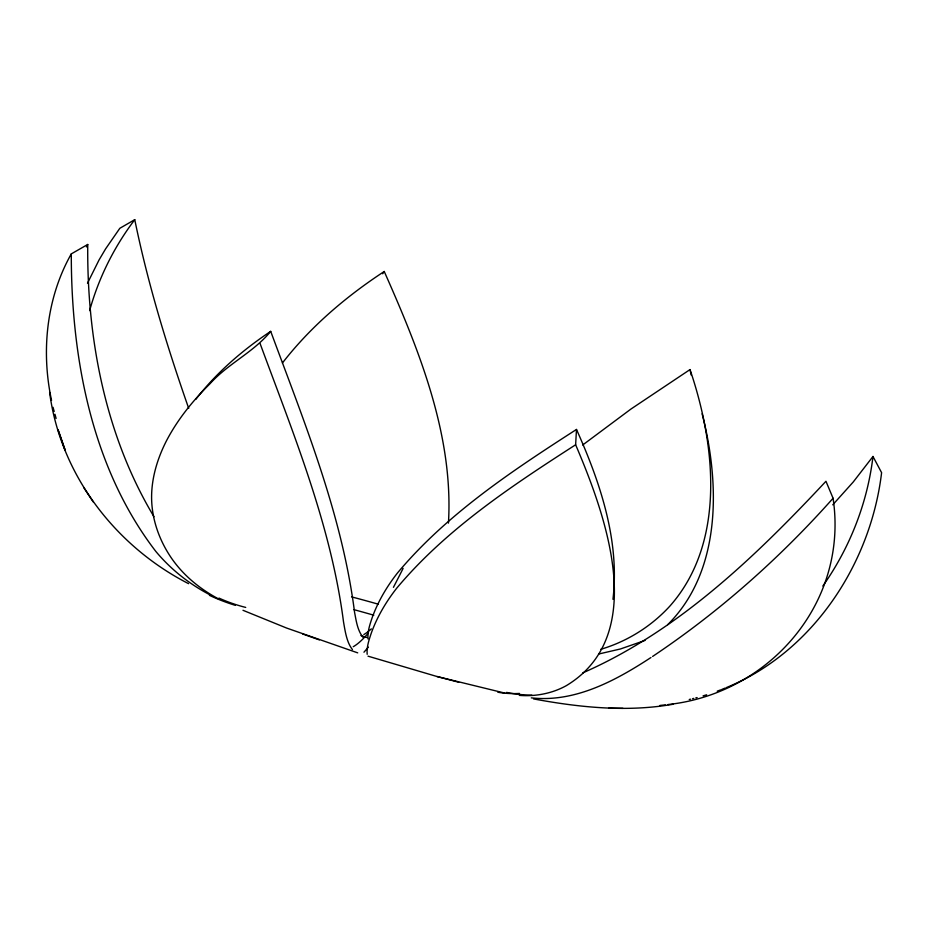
<?xml version="1.0" encoding="UTF-8"?>
<svg xmlns="http://www.w3.org/2000/svg" width="928" height="928" viewBox="0 0 928 928"><rect width="100%" height="100%" fill="white"/><g stroke="black" fill="none" stroke-linecap="round" stroke-linejoin="round"><path stroke-width="1.39" d="M153.99 516.734C105.224 435.476 86.826 338.314 87.742 244.458L71.294 253.889C71.189 357.268 91.466 467.654 155.811 551.406C170.682 569.224 189.173 583.956 209.728 594.709M519.297 695.374C535.479 696.673 552.125 693.541 566.37 685.63C649.809 635.181 605.3 514.379 575.638 444.767L576.485 429.444C512.268 470.774 446.994 513.857 397.532 572.901C386.918 586.438 378.032 601.437 372.174 617.654C369.866 624.509 367.395 631.655 368.022 638.974M448.444 523.114C453.676 435.36 419.131 350.181 384.238 271.486C345.97 296.577 310.544 326.702 282.437 362.976M612.967 599.302C619.881 540.56 600.172 482.363 576.485 429.444M726.473 687.544C812.812 652.129 870.731 563.83 881.6 472.665L872.981 456.472C867.471 502.953 849.804 547.845 822.823 586.044M89.633 310.613C98.716 277.785 114.179 246.79 134.757 219.669C147.877 283.84 167.098 346.608 188.709 408.378M87.487 283.202L99.052 259.956L105.56 248.936L119.816 228.3L134.757 219.669M71.294 253.889C46.388 297.911 40.994 351.364 51.55 400.397M86.408 246.941L87.742 244.458M382.684 273.772L384.238 271.486M872.981 456.472L853.261 481.968L832.752 504.82M195.773 399.388C216.549 372.569 242.544 350.123 270.709 331.354C304.558 422.878 342.177 514.82 354.566 612.306C356.248 620.948 357.419 630.298 363.045 637.385M218.544 598.896C199.369 588.735 182.108 574.386 170.137 556.162C158.885 539.064 151.89 518.88 151.6 498.313C151.392 478.43 157.308 458.884 166.228 441.252C177.364 419.758 192.746 400.745 209.937 383.809C227.975 363.648 253.692 352.211 270.709 331.354M363.962 652.21L368.381 647.129M582.83 672.858C678.264 631.028 755.67 556.394 825.955 481.272L833.077 498.255C779.81 558.146 719.27 611.865 652.604 656.444M667.731 624.637C721.868 570.778 719.966 482.966 702.113 413.83M582.68 445.011L630.97 409.028L690.014 369.576C715.465 444.35 726.206 542.509 669.854 606.123C651.27 626.423 627.096 641.55 600.694 649.322M650.957 657.523C615.647 680.607 575.105 702.728 531.315 697.868M575.638 444.767C511.421 486.098 446.148 529.18 396.685 588.224C386.071 601.762 377.186 616.772 371.328 632.977C369.019 639.833 366.548 646.978 367.175 654.298M721.868 689.411L725.325 688.019M645.064 640.424L620.391 648.985L598.595 654.043M717.216 691.174L720.708 689.864M703.088 695.861L706.649 694.794M697.114 697.554L695.814 697.891M693.842 698.401L692.532 698.714M690.56 699.19L689.249 699.492M673.032 704.259C626.748 712.344 579.42 707.414 533.565 698.923M668.032 704.538C769.045 693.703 848.702 602.98 833.077 498.255M665.341 704.874L659.936 705.454M608.78 708.18L622.943 708.331M505.018 693.146L436.984 676.512L368.022 656.166M458.71 682.242L436.984 676.512M367.047 637.571L360.934 635.552M357.709 652.86L286.636 628.059L242.985 610.299M302.621 633.975L319.336 639.891M188.581 583.666C115.466 546.348 60.343 474.568 49.625 392.44M352.443 649.577C346.759 642.524 345.146 631.237 343.499 621.772C331.052 525.236 293.515 434.234 260.095 343.557M84.007 487.977L93.241 501.944M53.047 407.311L54.184 411.475M54.949 414.248L56.098 418.424M690.014 369.576L691.128 374.947M531.86 695.142A285.151 189.092 -70 0 1 506.595 692.404M403.112 568.388A285.151 14.848 -65.9 0 1 393.426 587.343M519.518 693.436A285.151 161.182 -78.4 0 1 497.826 692.23M235.364 605.346A285.151 232.963 -64.6 0 1 209.426 595.335M368.509 632.826A285.151 50.599 -72.4 0 1 353.243 646.712M245.711 607.422A285.151 207.814 -55.8 0 1 218.985 598.096M371.339 628.871A285.151 50.599 -72.4 0 1 363.846 634.52M353.788 609.615A150.185 17.528 17 0 1 373.775 615.194M351.596 596.89A150.185 17.528 17 0 1 378.369 604.221M65.204 450.358L58.012 429.676L65.204 450.358"/></g></svg>
